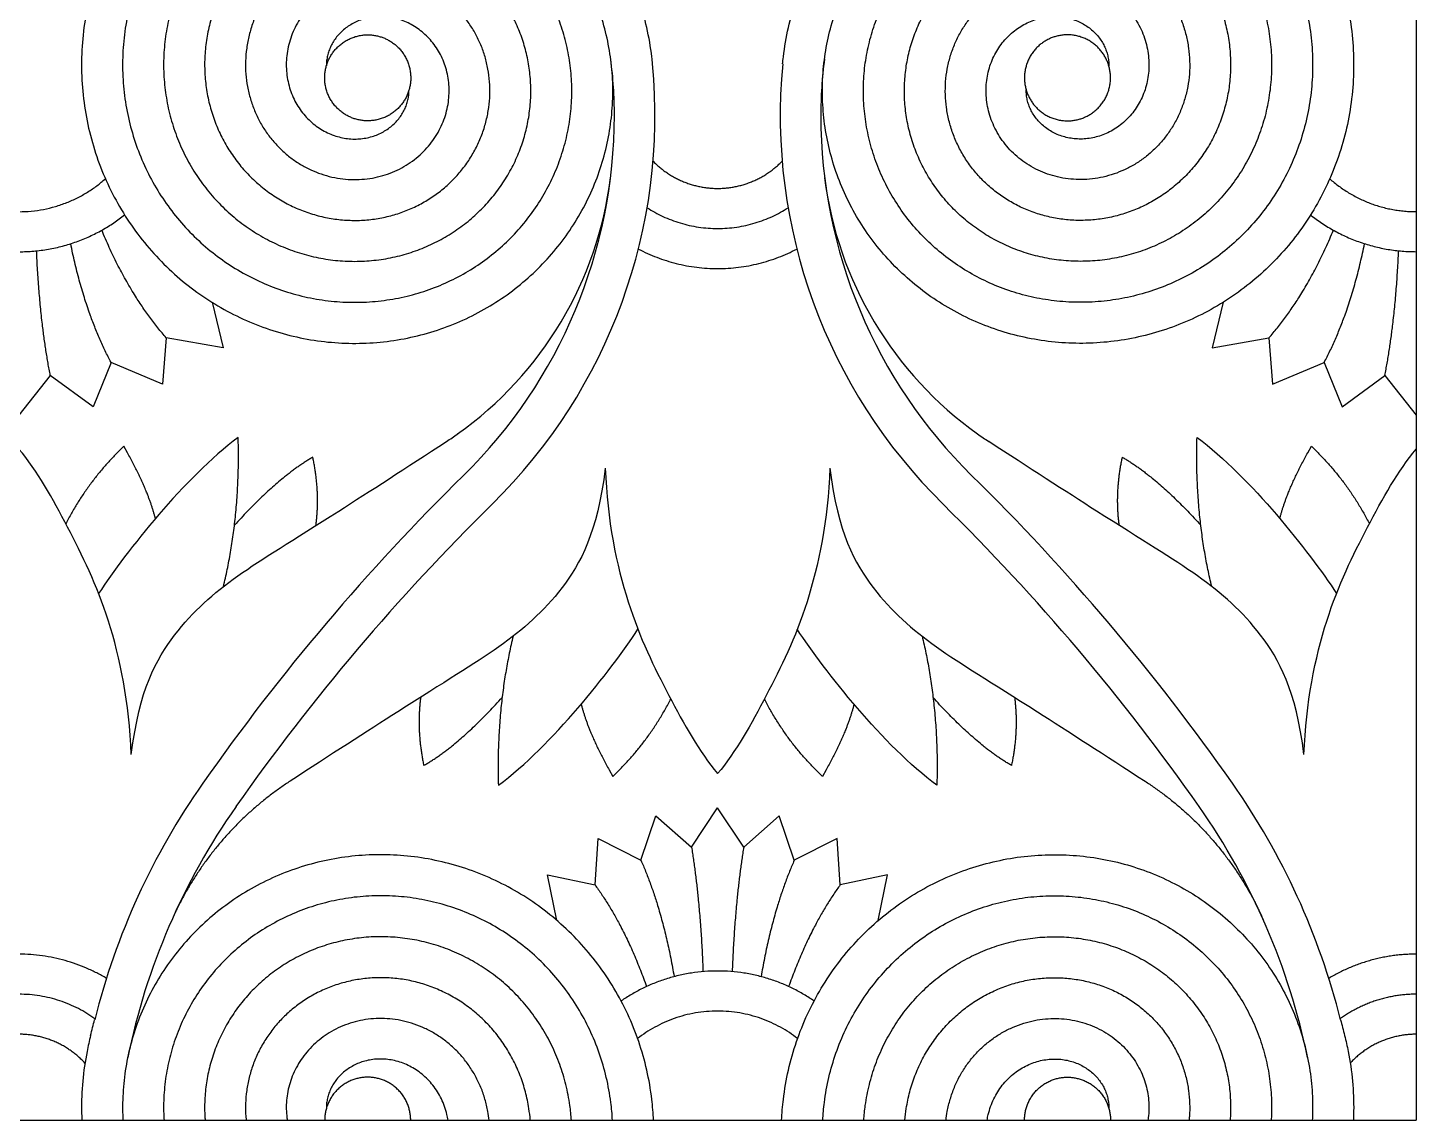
# Model space of a CAD drawing. Header units: millimetres. Extents: x -101 to 102, y -117 to 99.
# Drawn here: x -63.31 to -41.99, y -49.79 to -33.01 of the extents above; entities that cross this region are included whole.
import ezdxf

# ---------------------------------------------------------------- set-up
doc = ezdxf.new("R2010")
doc.units = ezdxf.units.MM
doc.header["$MEASUREMENT"] = 0
doc.layers.add('Layer 03', color=5, linetype='Continuous')

msp = doc.modelspace()

# ---------------------------------------------------------------- linework, layer by layer
at = {"layer": 'Layer 03'}
for p, q in [((-41.994, -1.749), (-41.994, -49.79)), ((-60.485, -37.224), (-60.314, -37.924)), ((-44.958, -37.224), (-45.129, -37.924)), ((-61.188, -37.77), (-61.244, -38.482)), ((-60.314, -37.924), (-61.188, -37.77)), ((-45.129, -37.924), (-44.255, -37.77)), ((-44.255, -37.77), (-44.199, -38.482)), ((-62.036, -38.147), (-62.312, -38.831)), ((-61.244, -38.482), (-62.036, -38.147)), ((-44.199, -38.482), (-43.407, -38.147)), ((-43.407, -38.147), (-43.131, -38.831)), ((-62.968, -38.347), (-63.449, -38.956)), ((-62.312, -38.831), (-62.968, -38.347)), ((-43.131, -38.831), (-42.475, -38.347)), ((-42.475, -38.347), (-41.994, -38.956)), ((-61.84, -39.437), (-61.911, -39.507)), ((-61.783, -39.538), (-61.84, -39.437)), ((-43.66, -39.538), (-43.603, -39.437)), ((-43.603, -39.437), (-43.532, -39.507)), ((-54.387, -44.407), (-54.331, -44.508)), ((-54.331, -44.508), (-54.259, -44.437)), ((-51.112, -44.508), (-51.184, -44.437)), ((-51.056, -44.407), (-51.112, -44.508)), ((-53.898, -45.797), (-53.668, -45.114)), ((-53.668, -45.114), (-53.122, -45.597)), ((-53.122, -45.597), (-52.721, -44.989)), ((-52.321, -45.597), (-52.721, -44.989)), ((-51.775, -45.114), (-52.321, -45.597)), ((-51.545, -45.797), (-51.775, -45.114)), ((-54.604, -46.174), (-54.557, -45.463)), ((-54.557, -45.463), (-53.898, -45.797)), ((-50.886, -45.463), (-51.545, -45.797)), ((-50.839, -46.174), (-50.886, -45.463)), ((-55.189, -46.721), (-55.332, -46.02)), ((-55.332, -46.02), (-54.604, -46.174)), ((-50.111, -46.02), (-50.839, -46.174)), ((-50.254, -46.721), (-50.111, -46.02)), ((-84.904, -49.79), (-41.994, -49.79))]:
    msp.add_line(p, q, dxfattribs=at)
for centre, radius, start, end in [((-62.061, -34.355), 8.378, 314.5363, 5.4385), ((-60.969, -34.355), 6.663, 0.0001, 7.4695), ((-43.382, -34.355), 8.378, 174.5615, 225.4637), ((-44.474, -34.355), 6.663, 172.5305, 179.9999), ((-62.061, -34.355), 7.755, 314.5363, 0.0001), ((-43.382, -34.355), 7.755, 179.9999, 225.4637), ((-60.012, -34.61), 5.69, 305.4314, 352.9269), ((-45.431, -34.61), 5.69, 187.0731, 234.5686), ((-59.562, -35.241), 4.915, 302.9948, 305.4314), ((-45.881, -35.241), 4.915, 234.5686, 237.0052), ((-32.666, -64.23), 34.156, 134.5363, 144.9483), ((-72.777, -64.23), 34.156, 35.0517, 45.4637), ((-32.666, -64.23), 33.533, 134.5363, 144.9483), ((-72.777, -64.23), 33.533, 35.0517, 45.4637), ((-51.652, -50.91), 10.963, 144.9483, 165.9343), ((-53.791, -50.91), 10.963, 14.0657, 35.0517), ((-51.652, -50.91), 10.34, 144.9483, 168.3794), ((-53.791, -50.91), 10.34, 11.6206, 35.0517), ((-103.207, -37.993), 42.184, 345.5921, 345.9344), ((-2.236, -37.993), 42.184, 194.0656, 194.4079)]:
    msp.add_arc(centre, radius, start, end, dxfattribs=at)
for points, knots in [([(-53.72, -33.561), (-53.723, -33.526), (-53.743, -33.339), (-53.802, -33.003), (-53.926, -32.565), (-54.095, -32.144), (-54.306, -31.745), (-54.557, -31.372), (-54.844, -31.029), (-55.163, -30.719), (-55.512, -30.446), (-55.885, -30.212), (-56.279, -30.02), (-56.689, -29.871), (-57.11, -29.766), (-57.537, -29.705), (-57.966, -29.691), (-58.393, -29.721), (-58.811, -29.795), (-59.218, -29.912), (-59.607, -30.07), (-59.977, -30.267), (-60.321, -30.5), (-60.638, -30.767), (-60.923, -31.064), (-61.175, -31.388), (-61.39, -31.734), (-61.566, -32.099), (-61.703, -32.478), (-61.798, -32.867), (-61.852, -33.262), (-61.864, -33.658), (-61.835, -34.051), (-61.765, -34.437), (-61.655, -34.811), (-61.508, -35.17), (-61.325, -35.509), (-61.109, -35.826), (-60.862, -36.116), (-60.588, -36.377), (-60.289, -36.607), (-59.97, -36.803), (-59.634, -36.963), (-59.286, -37.087), (-58.928, -37.173), (-58.566, -37.221), (-58.202, -37.23), (-57.842, -37.201), (-57.489, -37.136), (-57.147, -37.034), (-56.82, -36.897), (-56.511, -36.729), (-56.223, -36.529), (-55.959, -36.303), (-55.721, -36.051), (-55.513, -35.778), (-55.336, -35.486), (-55.192, -35.179), (-55.081, -34.861), (-55.004, -34.535), (-54.963, -34.205), (-54.956, -33.874), (-54.984, -33.547), (-55.046, -33.227), (-55.14, -32.917), (-55.266, -32.621), (-55.421, -32.342), (-55.603, -32.082), (-55.809, -31.845), (-56.038, -31.632), (-56.287, -31.445), (-56.551, -31.287), (-56.829, -31.158), (-57.117, -31.06), (-57.411, -30.993), (-57.709, -30.958), (-58.006, -30.954), (-58.3, -30.981), (-58.587, -31.039), (-58.865, -31.126), (-59.13, -31.24), (-59.379, -31.381), (-59.611, -31.546), (-59.822, -31.733), (-60.011, -31.939), (-60.176, -32.162), (-60.315, -32.4), (-60.428, -32.649), (-60.513, -32.906), (-60.57, -33.169), (-60.599, -33.434), (-60.6, -33.698), (-60.574, -33.959), (-60.52, -34.213), (-60.441, -34.459), (-60.338, -34.692), (-60.211, -34.912), (-60.063, -35.115), (-59.896, -35.3), (-59.713, -35.465), (-59.514, -35.608), (-59.304, -35.729), (-59.084, -35.825), (-58.857, -35.898), (-58.626, -35.945), (-58.394, -35.968), (-58.162, -35.967), (-57.935, -35.941), (-57.713, -35.891), (-57.5, -35.82), (-57.298, -35.727), (-57.108, -35.614), (-56.933, -35.484), (-56.775, -35.337), (-56.634, -35.176), (-56.512, -35.003), (-56.411, -34.819), (-56.33, -34.629), (-56.27, -34.432), (-56.232, -34.233), (-56.215, -34.033), (-56.22, -33.835), (-56.245, -33.64), (-56.29, -33.451), (-56.354, -33.27), (-56.436, -33.099), (-56.535, -32.939), (-56.648, -32.793), (-56.775, -32.661), (-56.913, -32.544), (-57.062, -32.444), (-57.218, -32.361), (-57.38, -32.296), (-57.545, -32.25), (-57.713, -32.221), (-57.88, -32.21), (-58.046, -32.218), (-58.208, -32.242), (-58.364, -32.283), (-58.512, -32.34), (-58.652, -32.411), (-58.782, -32.495), (-58.9, -32.592), (-59.006, -32.698), (-59.098, -32.814), (-59.177, -32.937), (-59.241, -33.066), (-59.29, -33.199), (-59.324, -33.334), (-59.343, -33.47), (-59.347, -33.605), (-59.337, -33.738), (-59.313, -33.866), (-59.276, -33.99), (-59.227, -34.106), (-59.167, -34.215), (-59.097, -34.315), (-59.018, -34.405), (-58.931, -34.484), (-58.838, -34.552), (-58.739, -34.609), (-58.638, -34.654), (-58.534, -34.687), (-58.429, -34.708), (-58.325, -34.718), (-58.222, -34.716), (-58.123, -34.703), (-58.027, -34.68), (-57.937, -34.647), (-57.853, -34.606), (-57.775, -34.556), (-57.705, -34.5), (-57.644, -34.438), (-57.591, -34.371), (-57.546, -34.301), (-57.511, -34.228), (-57.485, -34.153), (-57.468, -34.078), (-57.461, -34.014), (-57.46, -33.975), (-57.46, -33.961)], [0.52949, 0.52949, 0.52949, 0.52949, 0.533333, 0.55, 0.566667, 0.583333, 0.6, 0.616667, 0.633333, 0.65, 0.666667, 0.683333, 0.7, 0.716667, 0.733333, 0.75, 0.766667, 0.783333, 0.8, 0.816667, 0.833333, 0.85, 0.866667, 0.883333, 0.9, 0.916667, 0.933333, 0.95, 0.966667, 0.983333, 1, 1.016667, 1.033333, 1.05, 1.066667, 1.083333, 1.1, 1.116667, 1.133333, 1.15, 1.166667, 1.183333, 1.2, 1.216667, 1.233333, 1.25, 1.266667, 1.283333, 1.3, 1.316667, 1.333333, 1.35, 1.366667, 1.383333, 1.4, 1.416667, 1.433333, 1.45, 1.466667, 1.483333, 1.5, 1.516667, 1.533333, 1.55, 1.566667, 1.583333, 1.6, 1.616667, 1.633333, 1.65, 1.666667, 1.683333, 1.7, 1.716667, 1.733333, 1.75, 1.766667, 1.783333, 1.8, 1.816667, 1.833333, 1.85, 1.866667, 1.883333, 1.9, 1.916667, 1.933333, 1.95, 1.966667, 1.983333, 2, 2.016667, 2.033333, 2.05, 2.066667, 2.083333, 2.1, 2.116667, 2.133333, 2.15, 2.166667, 2.183333, 2.2, 2.216667, 2.233333, 2.25, 2.266667, 2.283333, 2.3, 2.316667, 2.333333, 2.35, 2.366667, 2.383333, 2.4, 2.416667, 2.433333, 2.45, 2.466667, 2.483333, 2.5, 2.516667, 2.533333, 2.55, 2.566667, 2.583333, 2.6, 2.616667, 2.633333, 2.65, 2.666667, 2.683333, 2.7, 2.716667, 2.733333, 2.75, 2.766667, 2.783333, 2.8, 2.816667, 2.833333, 2.85, 2.866667, 2.883333, 2.9, 2.916667, 2.933333, 2.95, 2.966667, 2.983333, 3, 3.016667, 3.033333, 3.05, 3.066667, 3.083333, 3.1, 3.116667, 3.133333, 3.15, 3.166667, 3.183333, 3.2, 3.216667, 3.233333, 3.25, 3.266667, 3.283333, 3.3, 3.316667, 3.333333, 3.35, 3.366667, 3.383333, 3.4, 3.416667, 3.433333, 3.45, 3.466667, 3.476548, 3.476548, 3.476548, 3.476548]), ([(-51.723, -33.561), (-51.72, -33.526), (-51.7, -33.339), (-51.641, -33.003), (-51.517, -32.565), (-51.348, -32.144), (-51.137, -31.745), (-50.886, -31.372), (-50.599, -31.029), (-50.28, -30.719), (-49.931, -30.446), (-49.558, -30.212), (-49.164, -30.02), (-48.754, -29.871), (-48.333, -29.766), (-47.906, -29.705), (-47.477, -29.691), (-47.05, -29.721), (-46.632, -29.795), (-46.225, -29.912), (-45.836, -30.07), (-45.466, -30.267), (-45.122, -30.5), (-44.805, -30.767), (-44.52, -31.064), (-44.268, -31.388), (-44.053, -31.734), (-43.877, -32.099), (-43.74, -32.478), (-43.645, -32.867), (-43.591, -33.262), (-43.579, -33.658), (-43.608, -34.051), (-43.678, -34.437), (-43.788, -34.811), (-43.935, -35.17), (-44.118, -35.509), (-44.334, -35.826), (-44.581, -36.116), (-44.855, -36.377), (-45.154, -36.607), (-45.473, -36.803), (-45.809, -36.963), (-46.157, -37.087), (-46.515, -37.173), (-46.877, -37.221), (-47.241, -37.23), (-47.601, -37.201), (-47.954, -37.136), (-48.296, -37.034), (-48.623, -36.897), (-48.932, -36.729), (-49.22, -36.529), (-49.484, -36.303), (-49.722, -36.051), (-49.93, -35.778), (-50.107, -35.486), (-50.251, -35.179), (-50.362, -34.861), (-50.439, -34.535), (-50.48, -34.205), (-50.487, -33.874), (-50.459, -33.547), (-50.397, -33.227), (-50.303, -32.917), (-50.177, -32.621), (-50.022, -32.342), (-49.84, -32.082), (-49.634, -31.845), (-49.405, -31.632), (-49.156, -31.445), (-48.892, -31.287), (-48.614, -31.158), (-48.326, -31.06), (-48.032, -30.993), (-47.734, -30.958), (-47.437, -30.954), (-47.143, -30.981), (-46.856, -31.039), (-46.578, -31.126), (-46.313, -31.24), (-46.064, -31.381), (-45.832, -31.546), (-45.621, -31.733), (-45.432, -31.939), (-45.267, -32.162), (-45.128, -32.4), (-45.015, -32.649), (-44.93, -32.906), (-44.873, -33.169), (-44.844, -33.434), (-44.843, -33.698), (-44.869, -33.959), (-44.923, -34.213), (-45.002, -34.459), (-45.105, -34.692), (-45.232, -34.912), (-45.38, -35.115), (-45.547, -35.3), (-45.73, -35.465), (-45.929, -35.608), (-46.139, -35.729), (-46.359, -35.825), (-46.586, -35.898), (-46.817, -35.945), (-47.049, -35.968), (-47.281, -35.967), (-47.508, -35.941), (-47.73, -35.891), (-47.943, -35.82), (-48.145, -35.727), (-48.335, -35.614), (-48.51, -35.484), (-48.668, -35.337), (-48.809, -35.176), (-48.931, -35.003), (-49.032, -34.819), (-49.113, -34.629), (-49.173, -34.432), (-49.211, -34.233), (-49.228, -34.033), (-49.223, -33.835), (-49.198, -33.64), (-49.153, -33.451), (-49.089, -33.27), (-49.007, -33.099), (-48.908, -32.939), (-48.795, -32.793), (-48.668, -32.661), (-48.53, -32.544), (-48.381, -32.444), (-48.225, -32.361), (-48.063, -32.296), (-47.898, -32.25), (-47.73, -32.221), (-47.563, -32.21), (-47.397, -32.218), (-47.235, -32.242), (-47.079, -32.283), (-46.931, -32.34), (-46.791, -32.411), (-46.661, -32.495), (-46.543, -32.592), (-46.437, -32.698), (-46.345, -32.814), (-46.266, -32.937), (-46.202, -33.066), (-46.153, -33.199), (-46.119, -33.334), (-46.1, -33.47), (-46.096, -33.605), (-46.106, -33.738), (-46.13, -33.866), (-46.167, -33.99), (-46.216, -34.106), (-46.276, -34.215), (-46.346, -34.315), (-46.425, -34.405), (-46.512, -34.484), (-46.605, -34.552), (-46.704, -34.609), (-46.805, -34.654), (-46.909, -34.687), (-47.014, -34.708), (-47.118, -34.718), (-47.221, -34.716), (-47.32, -34.703), (-47.416, -34.68), (-47.506, -34.647), (-47.59, -34.606), (-47.668, -34.556), (-47.738, -34.5), (-47.799, -34.438), (-47.852, -34.371), (-47.897, -34.301), (-47.932, -34.228), (-47.958, -34.153), (-47.975, -34.078), (-47.982, -34.014), (-47.983, -33.975), (-47.983, -33.961)], [0.52949, 0.52949, 0.52949, 0.52949, 0.533333, 0.55, 0.566667, 0.583333, 0.6, 0.616667, 0.633333, 0.65, 0.666667, 0.683333, 0.7, 0.716667, 0.733333, 0.75, 0.766667, 0.783333, 0.8, 0.816667, 0.833333, 0.85, 0.866667, 0.883333, 0.9, 0.916667, 0.933333, 0.95, 0.966667, 0.983333, 1, 1.016667, 1.033333, 1.05, 1.066667, 1.083333, 1.1, 1.116667, 1.133333, 1.15, 1.166667, 1.183333, 1.2, 1.216667, 1.233333, 1.25, 1.266667, 1.283333, 1.3, 1.316667, 1.333333, 1.35, 1.366667, 1.383333, 1.4, 1.416667, 1.433333, 1.45, 1.466667, 1.483333, 1.5, 1.516667, 1.533333, 1.55, 1.566667, 1.583333, 1.6, 1.616667, 1.633333, 1.65, 1.666667, 1.683333, 1.7, 1.716667, 1.733333, 1.75, 1.766667, 1.783333, 1.8, 1.816667, 1.833333, 1.85, 1.866667, 1.883333, 1.9, 1.916667, 1.933333, 1.95, 1.966667, 1.983333, 2, 2.016667, 2.033333, 2.05, 2.066667, 2.083333, 2.1, 2.116667, 2.133333, 2.15, 2.166667, 2.183333, 2.2, 2.216667, 2.233333, 2.25, 2.266667, 2.283333, 2.3, 2.316667, 2.333333, 2.35, 2.366667, 2.383333, 2.4, 2.416667, 2.433333, 2.45, 2.466667, 2.483333, 2.5, 2.516667, 2.533333, 2.55, 2.566667, 2.583333, 2.6, 2.616667, 2.633333, 2.65, 2.666667, 2.683333, 2.7, 2.716667, 2.733333, 2.75, 2.766667, 2.783333, 2.8, 2.816667, 2.833333, 2.85, 2.866667, 2.883333, 2.9, 2.916667, 2.933333, 2.95, 2.966667, 2.983333, 3, 3.016667, 3.033333, 3.05, 3.066667, 3.083333, 3.1, 3.116667, 3.133333, 3.15, 3.166667, 3.183333, 3.2, 3.216667, 3.233333, 3.25, 3.266667, 3.283333, 3.3, 3.316667, 3.333333, 3.35, 3.366667, 3.383333, 3.4, 3.416667, 3.433333, 3.45, 3.466667, 3.476548, 3.476548, 3.476548, 3.476548]), ([(-62.349, -32.476), (-62.37, -32.556), (-62.422, -32.788), (-62.478, -33.176), (-62.496, -33.638), (-62.465, -34.098), (-62.387, -34.549), (-62.262, -34.988), (-62.093, -35.409), (-61.882, -35.808), (-61.632, -36.181), (-61.345, -36.524), (-61.025, -36.833), (-60.677, -37.106), (-60.303, -37.34), (-59.91, -37.533), (-59.5, -37.682), (-59.079, -37.787), (-58.651, -37.847), (-58.222, -37.862), (-57.796, -37.832), (-57.377, -37.758), (-56.971, -37.641), (-56.581, -37.483), (-56.212, -37.286), (-55.867, -37.052), (-55.551, -36.785), (-55.265, -36.488), (-55.014, -36.165), (-54.799, -35.819), (-54.622, -35.454), (-54.486, -35.075), (-54.39, -34.685), (-54.337, -34.29), (-54.324, -33.894), (-54.354, -33.501), (-54.424, -33.115), (-54.533, -32.741), (-54.68, -32.383), (-54.863, -32.043), (-55.08, -31.727), (-55.327, -31.437), (-55.601, -31.175), (-55.899, -30.946), (-56.218, -30.75), (-56.554, -30.589), (-56.903, -30.465), (-57.26, -30.379), (-57.623, -30.332), (-57.986, -30.322), (-58.346, -30.351), (-58.699, -30.417), (-59.041, -30.519), (-59.369, -30.655), (-59.678, -30.824), (-59.966, -31.023), (-60.23, -31.25), (-60.467, -31.502), (-60.675, -31.775), (-60.852, -32.067), (-60.997, -32.374), (-61.108, -32.692), (-61.184, -33.018), (-61.226, -33.348), (-61.232, -33.678), (-61.204, -34.005), (-61.143, -34.325), (-61.048, -34.635), (-60.923, -34.931), (-60.768, -35.211), (-60.586, -35.47), (-60.379, -35.708), (-60.15, -35.921), (-59.902, -36.107), (-59.637, -36.266), (-59.359, -36.394), (-59.072, -36.492), (-58.777, -36.559), (-58.48, -36.595), (-58.182, -36.598), (-57.888, -36.571), (-57.601, -36.513), (-57.324, -36.427), (-57.059, -36.312), (-56.809, -36.171), (-56.578, -36.007), (-56.367, -35.82), (-56.178, -35.613), (-56.013, -35.39), (-55.873, -35.153), (-55.761, -34.904), (-55.675, -34.646), (-55.618, -34.384), (-55.589, -34.119), (-55.588, -33.854), (-55.615, -33.594), (-55.668, -33.339), (-55.747, -33.094), (-55.851, -32.86), (-55.978, -32.641), (-56.125, -32.437), (-56.292, -32.253), (-56.476, -32.088), (-56.674, -31.944), (-56.885, -31.824), (-57.104, -31.727), (-57.331, -31.655), (-57.562, -31.607), (-57.795, -31.584), (-58.026, -31.586), (-58.254, -31.612), (-58.475, -31.661), (-58.689, -31.733), (-58.891, -31.826), (-59.081, -31.938), (-59.255, -32.069), (-59.414, -32.216), (-59.555, -32.377), (-59.676, -32.55), (-59.778, -32.733), (-59.859, -32.924), (-59.918, -33.12), (-59.956, -33.319), (-59.973, -33.52), (-59.969, -33.718), (-59.943, -33.913), (-59.898, -34.101), (-59.834, -34.282), (-59.752, -34.454), (-59.654, -34.613), (-59.54, -34.76), (-59.414, -34.892), (-59.275, -35.009), (-59.127, -35.109), (-58.971, -35.191), (-58.809, -35.256), (-58.643, -35.303), (-58.476, -35.332), (-58.308, -35.342), (-58.143, -35.335), (-57.981, -35.31), (-57.825, -35.269), (-57.676, -35.213), (-57.536, -35.142), (-57.407, -35.057), (-57.288, -34.961), (-57.183, -34.854), (-57.09, -34.738), (-57.012, -34.615), (-56.948, -34.486), (-56.899, -34.353), (-56.865, -34.218), (-56.846, -34.082), (-56.842, -33.947), (-56.852, -33.815), (-56.876, -33.686), (-56.912, -33.563), (-56.961, -33.446), (-57.022, -33.338), (-57.092, -33.238), (-57.171, -33.148), (-57.258, -33.069), (-57.351, -33), (-57.449, -32.943), (-57.551, -32.898), (-57.655, -32.865), (-57.759, -32.844), (-57.864, -32.835), (-57.966, -32.837), (-58.066, -32.85), (-58.161, -32.873), (-58.252, -32.905), (-58.336, -32.947), (-58.413, -32.996), (-58.483, -33.052), (-58.545, -33.114), (-58.598, -33.181), (-58.642, -33.252), (-58.677, -33.325), (-58.703, -33.399), (-58.721, -33.474), (-58.728, -33.538), (-58.729, -33.577), (-58.728, -33.591)], [0.474473, 0.474473, 0.474473, 0.474473, 0.483333, 0.5, 0.516667, 0.533333, 0.55, 0.566667, 0.583333, 0.6, 0.616667, 0.633333, 0.65, 0.666667, 0.683333, 0.7, 0.716667, 0.733333, 0.75, 0.766667, 0.783333, 0.8, 0.816667, 0.833333, 0.85, 0.866667, 0.883333, 0.9, 0.916667, 0.933333, 0.95, 0.966667, 0.983333, 1, 1.016667, 1.033333, 1.05, 1.066667, 1.083333, 1.1, 1.116667, 1.133333, 1.15, 1.166667, 1.183333, 1.2, 1.216667, 1.233333, 1.25, 1.266667, 1.283333, 1.3, 1.316667, 1.333333, 1.35, 1.366667, 1.383333, 1.4, 1.416667, 1.433333, 1.45, 1.466667, 1.483333, 1.5, 1.516667, 1.533333, 1.55, 1.566667, 1.583333, 1.6, 1.616667, 1.633333, 1.65, 1.666667, 1.683333, 1.7, 1.716667, 1.733333, 1.75, 1.766667, 1.783333, 1.8, 1.816667, 1.833333, 1.85, 1.866667, 1.883333, 1.9, 1.916667, 1.933333, 1.95, 1.966667, 1.983333, 2, 2.016667, 2.033333, 2.05, 2.066667, 2.083333, 2.1, 2.116667, 2.133333, 2.15, 2.166667, 2.183333, 2.2, 2.216667, 2.233333, 2.25, 2.266667, 2.283333, 2.3, 2.316667, 2.333333, 2.35, 2.366667, 2.383333, 2.4, 2.416667, 2.433333, 2.45, 2.466667, 2.483333, 2.5, 2.516667, 2.533333, 2.55, 2.566667, 2.583333, 2.6, 2.616667, 2.633333, 2.65, 2.666667, 2.683333, 2.7, 2.716667, 2.733333, 2.75, 2.766667, 2.783333, 2.8, 2.816667, 2.833333, 2.85, 2.866667, 2.883333, 2.9, 2.916667, 2.933333, 2.95, 2.966667, 2.983333, 3, 3.016667, 3.033333, 3.05, 3.066667, 3.083333, 3.1, 3.116667, 3.133333, 3.15, 3.166667, 3.183333, 3.2, 3.216667, 3.233333, 3.25, 3.266667, 3.283333, 3.3, 3.316667, 3.333333, 3.35, 3.366667, 3.383333, 3.4, 3.416667, 3.433333, 3.45, 3.466667, 3.476548, 3.476548, 3.476548, 3.476548]), ([(-43.094, -32.476), (-43.073, -32.556), (-43.021, -32.788), (-42.965, -33.176), (-42.947, -33.638), (-42.978, -34.098), (-43.056, -34.549), (-43.181, -34.988), (-43.35, -35.409), (-43.561, -35.808), (-43.811, -36.181), (-44.098, -36.524), (-44.418, -36.833), (-44.766, -37.106), (-45.14, -37.34), (-45.533, -37.533), (-45.943, -37.682), (-46.364, -37.787), (-46.792, -37.847), (-47.221, -37.862), (-47.647, -37.832), (-48.066, -37.758), (-48.472, -37.641), (-48.862, -37.483), (-49.231, -37.286), (-49.576, -37.052), (-49.892, -36.785), (-50.178, -36.488), (-50.429, -36.165), (-50.644, -35.819), (-50.82, -35.454), (-50.957, -35.075), (-51.053, -34.685), (-51.106, -34.29), (-51.119, -33.894), (-51.089, -33.501), (-51.019, -33.115), (-50.91, -32.741), (-50.763, -32.383), (-50.58, -32.043), (-50.363, -31.727), (-50.116, -31.437), (-49.842, -31.175), (-49.544, -30.946), (-49.225, -30.75), (-48.889, -30.589), (-48.54, -30.465), (-48.183, -30.379), (-47.82, -30.332), (-47.457, -30.322), (-47.097, -30.351), (-46.744, -30.417), (-46.402, -30.519), (-46.074, -30.655), (-45.765, -30.824), (-45.477, -31.023), (-45.213, -31.25), (-44.976, -31.502), (-44.768, -31.775), (-44.591, -32.067), (-44.446, -32.374), (-44.335, -32.692), (-44.259, -33.018), (-44.217, -33.348), (-44.211, -33.678), (-44.239, -34.005), (-44.3, -34.325), (-44.395, -34.635), (-44.52, -34.931), (-44.675, -35.211), (-44.857, -35.47), (-45.064, -35.708), (-45.293, -35.921), (-45.541, -36.107), (-45.806, -36.266), (-46.084, -36.394), (-46.371, -36.492), (-46.666, -36.559), (-46.963, -36.595), (-47.261, -36.598), (-47.555, -36.571), (-47.842, -36.513), (-48.119, -36.427), (-48.384, -36.312), (-48.634, -36.171), (-48.865, -36.007), (-49.076, -35.82), (-49.265, -35.613), (-49.43, -35.39), (-49.57, -35.153), (-49.682, -34.904), (-49.768, -34.646), (-49.825, -34.384), (-49.854, -34.119), (-49.855, -33.854), (-49.828, -33.594), (-49.775, -33.339), (-49.696, -33.094), (-49.592, -32.86), (-49.465, -32.641), (-49.318, -32.437), (-49.151, -32.253), (-48.967, -32.088), (-48.769, -31.944), (-48.558, -31.824), (-48.339, -31.727), (-48.112, -31.655), (-47.881, -31.607), (-47.648, -31.584), (-47.417, -31.586), (-47.189, -31.612), (-46.968, -31.661), (-46.754, -31.733), (-46.552, -31.826), (-46.362, -31.938), (-46.188, -32.069), (-46.029, -32.216), (-45.888, -32.377), (-45.767, -32.55), (-45.665, -32.733), (-45.584, -32.924), (-45.525, -33.12), (-45.487, -33.319), (-45.47, -33.52), (-45.474, -33.718), (-45.5, -33.913), (-45.545, -34.101), (-45.609, -34.282), (-45.691, -34.454), (-45.789, -34.613), (-45.903, -34.76), (-46.029, -34.892), (-46.168, -35.009), (-46.316, -35.109), (-46.472, -35.191), (-46.634, -35.256), (-46.8, -35.303), (-46.967, -35.332), (-47.135, -35.342), (-47.3, -35.335), (-47.462, -35.31), (-47.618, -35.269), (-47.767, -35.213), (-47.907, -35.142), (-48.036, -35.057), (-48.155, -34.961), (-48.26, -34.854), (-48.353, -34.738), (-48.431, -34.615), (-48.495, -34.486), (-48.544, -34.353), (-48.578, -34.218), (-48.597, -34.082), (-48.601, -33.947), (-48.591, -33.815), (-48.567, -33.686), (-48.531, -33.563), (-48.482, -33.446), (-48.421, -33.338), (-48.351, -33.238), (-48.272, -33.148), (-48.185, -33.069), (-48.092, -33), (-47.994, -32.943), (-47.892, -32.898), (-47.788, -32.865), (-47.684, -32.844), (-47.579, -32.835), (-47.477, -32.837), (-47.377, -32.85), (-47.282, -32.873), (-47.191, -32.905), (-47.107, -32.947), (-47.03, -32.996), (-46.96, -33.052), (-46.898, -33.114), (-46.845, -33.181), (-46.801, -33.252), (-46.766, -33.325), (-46.74, -33.399), (-46.722, -33.474), (-46.715, -33.538), (-46.714, -33.577), (-46.715, -33.591)], [0.474473, 0.474473, 0.474473, 0.474473, 0.483333, 0.5, 0.516667, 0.533333, 0.55, 0.566667, 0.583333, 0.6, 0.616667, 0.633333, 0.65, 0.666667, 0.683333, 0.7, 0.716667, 0.733333, 0.75, 0.766667, 0.783333, 0.8, 0.816667, 0.833333, 0.85, 0.866667, 0.883333, 0.9, 0.916667, 0.933333, 0.95, 0.966667, 0.983333, 1, 1.016667, 1.033333, 1.05, 1.066667, 1.083333, 1.1, 1.116667, 1.133333, 1.15, 1.166667, 1.183333, 1.2, 1.216667, 1.233333, 1.25, 1.266667, 1.283333, 1.3, 1.316667, 1.333333, 1.35, 1.366667, 1.383333, 1.4, 1.416667, 1.433333, 1.45, 1.466667, 1.483333, 1.5, 1.516667, 1.533333, 1.55, 1.566667, 1.583333, 1.6, 1.616667, 1.633333, 1.65, 1.666667, 1.683333, 1.7, 1.716667, 1.733333, 1.75, 1.766667, 1.783333, 1.8, 1.816667, 1.833333, 1.85, 1.866667, 1.883333, 1.9, 1.916667, 1.933333, 1.95, 1.966667, 1.983333, 2, 2.016667, 2.033333, 2.05, 2.066667, 2.083333, 2.1, 2.116667, 2.133333, 2.15, 2.166667, 2.183333, 2.2, 2.216667, 2.233333, 2.25, 2.266667, 2.283333, 2.3, 2.316667, 2.333333, 2.35, 2.366667, 2.383333, 2.4, 2.416667, 2.433333, 2.45, 2.466667, 2.483333, 2.5, 2.516667, 2.533333, 2.55, 2.566667, 2.583333, 2.6, 2.616667, 2.633333, 2.65, 2.666667, 2.683333, 2.7, 2.716667, 2.733333, 2.75, 2.766667, 2.783333, 2.8, 2.816667, 2.833333, 2.85, 2.866667, 2.883333, 2.9, 2.916667, 2.933333, 2.95, 2.966667, 2.983333, 3, 3.016667, 3.033333, 3.05, 3.066667, 3.083333, 3.1, 3.116667, 3.133333, 3.15, 3.166667, 3.183333, 3.2, 3.216667, 3.233333, 3.25, 3.266667, 3.283333, 3.3, 3.316667, 3.333333, 3.35, 3.366667, 3.383333, 3.4, 3.416667, 3.433333, 3.45, 3.466667, 3.476548, 3.476548, 3.476548, 3.476548]), ([(-61.725, -44.173), (-61.601, -43.175), (-61.084, -42.238), (-60.16, -41.428), (-58.966, -40.715), (-57.495, -39.759), (-56.886, -39.364)], [0, 0, 0, 0, 13.04392, 26.08784, 39.13176, 47.567988, 47.567988, 47.567988, 47.567988]), ([(-43.718, -44.173), (-43.842, -43.175), (-44.359, -42.238), (-45.283, -41.428), (-46.477, -40.715), (-47.948, -39.759), (-48.557, -39.364)], [0, 0, 0, 0, 13.04392, 26.08784, 39.13176, 47.567988, 47.567988, 47.567988, 47.567988]), ([(-54.446, -39.772), (-54.569, -40.769), (-55.086, -41.707), (-56.01, -42.517), (-57.205, -43.23), (-58.676, -44.186), (-59.285, -44.581)], [0, 0, 0, 0, 13.04392, 26.08784, 39.13176, 47.567988, 47.567988, 47.567988, 47.567988]), ([(-50.997, -39.772), (-50.874, -40.769), (-50.357, -41.707), (-49.433, -42.517), (-48.238, -43.23), (-46.767, -44.186), (-46.158, -44.581)], [0, 0, 0, 0, 13.04392, 26.08784, 39.13176, 47.567988, 47.567988, 47.567988, 47.567988]), ([(-53.705, -49.79), (-53.71, -49.683), (-53.731, -49.423), (-53.802, -49.017), (-53.926, -48.578), (-54.095, -48.157), (-54.306, -47.758), (-54.557, -47.385), (-54.844, -47.042), (-55.163, -46.733), (-55.512, -46.46), (-55.885, -46.226), (-56.279, -46.034), (-56.689, -45.884), (-57.11, -45.779), (-57.537, -45.719), (-57.966, -45.704), (-58.393, -45.734), (-58.811, -45.808), (-59.218, -45.925), (-59.607, -46.083), (-59.977, -46.281), (-60.321, -46.514), (-60.638, -46.781), (-60.923, -47.078), (-61.175, -47.401), (-61.39, -47.747), (-61.566, -48.112), (-61.703, -48.491), (-61.798, -48.881), (-61.852, -49.276), (-61.861, -49.58), (-61.855, -49.75), (-61.853, -49.79)], [0.5216756, 0.5216756, 0.5216756, 0.5216756, 0.5333333, 0.55, 0.5666667, 0.5833333, 0.6, 0.6166667, 0.6333333, 0.65, 0.6666667, 0.6833333, 0.7, 0.7166667, 0.7333333, 0.75, 0.7666667, 0.7833333, 0.8, 0.8166667, 0.8333333, 0.85, 0.8666667, 0.8833333, 0.9, 0.9166667, 0.9333333, 0.95, 0.9666667, 0.9833333, 1, 1.0166667, 1.0216756, 1.0216756, 1.0216756, 1.0216756]), ([(-51.738, -49.79), (-51.733, -49.683), (-51.712, -49.423), (-51.641, -49.017), (-51.517, -48.578), (-51.348, -48.157), (-51.137, -47.758), (-50.886, -47.385), (-50.599, -47.042), (-50.28, -46.733), (-49.931, -46.46), (-49.558, -46.226), (-49.164, -46.034), (-48.754, -45.884), (-48.333, -45.779), (-47.906, -45.719), (-47.477, -45.704), (-47.05, -45.734), (-46.632, -45.808), (-46.225, -45.925), (-45.836, -46.083), (-45.466, -46.281), (-45.122, -46.514), (-44.805, -46.781), (-44.52, -47.078), (-44.268, -47.401), (-44.053, -47.747), (-43.877, -48.112), (-43.74, -48.491), (-43.645, -48.881), (-43.591, -49.276), (-43.582, -49.58), (-43.588, -49.75), (-43.59, -49.79)], [0.5216756, 0.5216756, 0.5216756, 0.5216756, 0.5333333, 0.55, 0.5666667, 0.5833333, 0.6, 0.6166667, 0.6333333, 0.65, 0.6666667, 0.6833333, 0.7, 0.7166667, 0.7333333, 0.75, 0.7666667, 0.7833333, 0.8, 0.8166667, 0.8333333, 0.85, 0.8666667, 0.8833333, 0.9, 0.9166667, 0.9333333, 0.95, 0.9666667, 0.9833333, 1, 1.0166667, 1.0216756, 1.0216756, 1.0216756, 1.0216756]), ([(-54.336, -49.79), (-54.341, -49.698), (-54.361, -49.476), (-54.424, -49.129), (-54.533, -48.755), (-54.68, -48.396), (-54.863, -48.057), (-55.08, -47.741), (-55.327, -47.45), (-55.601, -47.189), (-55.899, -46.959), (-56.218, -46.763), (-56.554, -46.603), (-56.903, -46.479), (-57.26, -46.393), (-57.623, -46.345), (-57.986, -46.336), (-58.346, -46.365), (-58.699, -46.431), (-59.041, -46.532), (-59.369, -46.669), (-59.678, -46.838), (-59.966, -47.037), (-60.23, -47.264), (-60.467, -47.515), (-60.675, -47.789), (-60.852, -48.08), (-60.997, -48.387), (-61.108, -48.706), (-61.184, -49.032), (-61.226, -49.362), (-61.231, -49.615), (-61.224, -49.757), (-61.222, -49.79)], [1.0216756, 1.0216756, 1.0216756, 1.0216756, 1.0333333, 1.05, 1.0666667, 1.0833333, 1.1, 1.1166667, 1.1333333, 1.15, 1.1666667, 1.1833333, 1.2, 1.2166667, 1.2333333, 1.25, 1.2666667, 1.2833333, 1.3, 1.3166667, 1.3333333, 1.35, 1.3666667, 1.3833333, 1.4, 1.4166667, 1.4333333, 1.45, 1.4666667, 1.4833333, 1.5, 1.5166667, 1.5216756, 1.5216756, 1.5216756, 1.5216756]), ([(-51.107, -49.79), (-51.102, -49.698), (-51.082, -49.476), (-51.019, -49.129), (-50.91, -48.755), (-50.763, -48.396), (-50.58, -48.057), (-50.363, -47.741), (-50.116, -47.45), (-49.842, -47.189), (-49.544, -46.959), (-49.225, -46.763), (-48.889, -46.603), (-48.54, -46.479), (-48.183, -46.393), (-47.82, -46.345), (-47.457, -46.336), (-47.097, -46.365), (-46.744, -46.431), (-46.402, -46.532), (-46.074, -46.669), (-45.765, -46.838), (-45.477, -47.037), (-45.213, -47.264), (-44.976, -47.515), (-44.768, -47.789), (-44.591, -48.08), (-44.446, -48.387), (-44.335, -48.706), (-44.259, -49.032), (-44.217, -49.362), (-44.212, -49.615), (-44.219, -49.757), (-44.221, -49.79)], [1.0216756, 1.0216756, 1.0216756, 1.0216756, 1.0333333, 1.05, 1.0666667, 1.0833333, 1.1, 1.1166667, 1.1333333, 1.15, 1.1666667, 1.1833333, 1.2, 1.2166667, 1.2333333, 1.25, 1.2666667, 1.2833333, 1.3, 1.3166667, 1.3333333, 1.35, 1.3666667, 1.3833333, 1.4, 1.4166667, 1.4333333, 1.45, 1.4666667, 1.4833333, 1.5, 1.5166667, 1.5216756, 1.5216756, 1.5216756, 1.5216756]), ([(-54.967, -49.79), (-54.972, -49.714), (-54.99, -49.529), (-55.046, -49.241), (-55.14, -48.931), (-55.266, -48.635), (-55.421, -48.356), (-55.603, -48.096), (-55.809, -47.858), (-56.038, -47.645), (-56.287, -47.459), (-56.551, -47.3), (-56.829, -47.172), (-57.117, -47.074), (-57.411, -47.007), (-57.709, -46.972), (-58.006, -46.968), (-58.3, -46.995), (-58.587, -47.053), (-58.865, -47.139), (-59.13, -47.254), (-59.379, -47.395), (-59.611, -47.56), (-59.822, -47.746), (-60.011, -47.953), (-60.176, -48.176), (-60.315, -48.414), (-60.428, -48.662), (-60.513, -48.92), (-60.57, -49.182), (-60.599, -49.447), (-60.6, -49.65), (-60.593, -49.764), (-60.591, -49.79)], [1.5216756, 1.5216756, 1.5216756, 1.5216756, 1.5333333, 1.55, 1.5666667, 1.5833333, 1.6, 1.6166667, 1.6333333, 1.65, 1.6666667, 1.6833333, 1.7, 1.7166667, 1.7333333, 1.75, 1.7666667, 1.7833333, 1.8, 1.8166667, 1.8333333, 1.85, 1.8666667, 1.8833333, 1.9, 1.9166667, 1.9333333, 1.95, 1.9666667, 1.9833333, 2, 2.0166667, 2.0216756, 2.0216756, 2.0216756, 2.0216756]), ([(-50.476, -49.79), (-50.471, -49.714), (-50.453, -49.529), (-50.397, -49.241), (-50.303, -48.931), (-50.177, -48.635), (-50.022, -48.356), (-49.84, -48.096), (-49.634, -47.858), (-49.405, -47.645), (-49.156, -47.459), (-48.892, -47.3), (-48.614, -47.172), (-48.326, -47.074), (-48.032, -47.007), (-47.734, -46.972), (-47.437, -46.968), (-47.143, -46.995), (-46.856, -47.053), (-46.578, -47.139), (-46.313, -47.254), (-46.064, -47.395), (-45.832, -47.56), (-45.621, -47.746), (-45.432, -47.953), (-45.267, -48.176), (-45.128, -48.414), (-45.015, -48.662), (-44.93, -48.92), (-44.873, -49.182), (-44.844, -49.447), (-44.843, -49.65), (-44.85, -49.764), (-44.852, -49.79)], [1.5216756, 1.5216756, 1.5216756, 1.5216756, 1.5333333, 1.55, 1.5666667, 1.5833333, 1.6, 1.6166667, 1.6333333, 1.65, 1.6666667, 1.6833333, 1.7, 1.7166667, 1.7333333, 1.75, 1.7666667, 1.7833333, 1.8, 1.8166667, 1.8333333, 1.85, 1.8666667, 1.8833333, 1.9, 1.9166667, 1.9333333, 1.95, 1.9666667, 1.9833333, 2, 2.0166667, 2.0216756, 2.0216756, 2.0216756, 2.0216756]), ([(-55.598, -49.79), (-55.603, -49.729), (-55.62, -49.582), (-55.668, -49.353), (-55.747, -49.107), (-55.851, -48.874), (-55.978, -48.654), (-56.125, -48.451), (-56.292, -48.266), (-56.476, -48.101), (-56.674, -47.958), (-56.885, -47.838), (-57.104, -47.741), (-57.331, -47.668), (-57.562, -47.621), (-57.795, -47.598), (-58.026, -47.6), (-58.254, -47.626), (-58.475, -47.675), (-58.689, -47.746), (-58.891, -47.839), (-59.081, -47.952), (-59.255, -48.082), (-59.414, -48.229), (-59.555, -48.39), (-59.676, -48.564), (-59.778, -48.747), (-59.859, -48.938), (-59.918, -49.134), (-59.956, -49.333), (-59.973, -49.533), (-59.97, -49.685), (-59.962, -49.77), (-59.96, -49.79)], [2.0216756, 2.0216756, 2.0216756, 2.0216756, 2.0333333, 2.05, 2.0666667, 2.0833333, 2.1, 2.1166667, 2.1333333, 2.15, 2.1666667, 2.1833333, 2.2, 2.2166667, 2.2333333, 2.25, 2.2666667, 2.2833333, 2.3, 2.3166667, 2.3333333, 2.35, 2.3666667, 2.3833333, 2.4, 2.4166667, 2.4333333, 2.45, 2.4666667, 2.4833333, 2.5, 2.5166667, 2.5216756, 2.5216756, 2.5216756, 2.5216756]), ([(-49.845, -49.79), (-49.84, -49.729), (-49.823, -49.582), (-49.775, -49.353), (-49.696, -49.107), (-49.592, -48.874), (-49.465, -48.654), (-49.318, -48.451), (-49.151, -48.266), (-48.967, -48.101), (-48.769, -47.958), (-48.558, -47.838), (-48.339, -47.741), (-48.112, -47.668), (-47.881, -47.621), (-47.648, -47.598), (-47.417, -47.6), (-47.189, -47.626), (-46.968, -47.675), (-46.754, -47.746), (-46.552, -47.839), (-46.362, -47.952), (-46.188, -48.082), (-46.029, -48.229), (-45.888, -48.39), (-45.767, -48.564), (-45.665, -48.747), (-45.584, -48.938), (-45.525, -49.134), (-45.487, -49.333), (-45.47, -49.533), (-45.473, -49.685), (-45.481, -49.77), (-45.483, -49.79)], [2.0216756, 2.0216756, 2.0216756, 2.0216756, 2.0333333, 2.05, 2.0666667, 2.0833333, 2.1, 2.1166667, 2.1333333, 2.15, 2.1666667, 2.1833333, 2.2, 2.2166667, 2.2333333, 2.25, 2.2666667, 2.2833333, 2.3, 2.3166667, 2.3333333, 2.35, 2.3666667, 2.3833333, 2.4, 2.4166667, 2.4333333, 2.45, 2.4666667, 2.4833333, 2.5, 2.5166667, 2.5216756, 2.5216756, 2.5216756, 2.5216756]), ([(-56.229, -49.79), (-56.234, -49.744), (-56.25, -49.635), (-56.29, -49.465), (-56.354, -49.284), (-56.436, -49.113), (-56.535, -48.953), (-56.648, -48.806), (-56.775, -48.674), (-56.913, -48.558), (-57.062, -48.458), (-57.218, -48.375), (-57.38, -48.31), (-57.545, -48.263), (-57.713, -48.235), (-57.88, -48.224), (-58.046, -48.231), (-58.208, -48.256), (-58.364, -48.297), (-58.512, -48.353), (-58.652, -48.425), (-58.782, -48.509), (-58.9, -48.605), (-59.006, -48.712), (-59.098, -48.828), (-59.177, -48.951), (-59.241, -49.08), (-59.29, -49.213), (-59.324, -49.348), (-59.343, -49.484), (-59.347, -49.619), (-59.339, -49.721), (-59.331, -49.777), (-59.329, -49.79)], [2.5216756, 2.5216756, 2.5216756, 2.5216756, 2.5333333, 2.55, 2.5666667, 2.5833333, 2.6, 2.6166667, 2.6333333, 2.65, 2.6666667, 2.6833333, 2.7, 2.7166667, 2.7333333, 2.75, 2.7666667, 2.7833333, 2.8, 2.8166667, 2.8333333, 2.85, 2.8666667, 2.8833333, 2.9, 2.9166667, 2.9333333, 2.95, 2.9666667, 2.9833333, 3, 3.0166667, 3.0216756, 3.0216756, 3.0216756, 3.0216756]), ([(-49.214, -49.79), (-49.209, -49.744), (-49.193, -49.635), (-49.153, -49.465), (-49.089, -49.284), (-49.007, -49.113), (-48.908, -48.953), (-48.795, -48.806), (-48.668, -48.674), (-48.53, -48.558), (-48.381, -48.458), (-48.225, -48.375), (-48.063, -48.31), (-47.898, -48.263), (-47.73, -48.235), (-47.563, -48.224), (-47.397, -48.231), (-47.235, -48.256), (-47.079, -48.297), (-46.931, -48.353), (-46.791, -48.425), (-46.661, -48.509), (-46.543, -48.605), (-46.437, -48.712), (-46.345, -48.828), (-46.266, -48.951), (-46.202, -49.08), (-46.153, -49.213), (-46.119, -49.348), (-46.1, -49.484), (-46.096, -49.619), (-46.104, -49.721), (-46.112, -49.777), (-46.114, -49.79)], [2.5216756, 2.5216756, 2.5216756, 2.5216756, 2.5333333, 2.55, 2.5666667, 2.5833333, 2.6, 2.6166667, 2.6333333, 2.65, 2.6666667, 2.6833333, 2.7, 2.7166667, 2.7333333, 2.75, 2.7666667, 2.7833333, 2.8, 2.8166667, 2.8333333, 2.85, 2.8666667, 2.8833333, 2.9, 2.9166667, 2.9333333, 2.95, 2.9666667, 2.9833333, 3, 3.0166667, 3.0216756, 3.0216756, 3.0216756, 3.0216756]), ([(-62.349, -48.49), (-62.37, -48.57), (-62.422, -48.802), (-62.478, -49.19), (-62.492, -49.544), (-62.486, -49.744), (-62.484, -49.79)], [0.47447312, 0.47447312, 0.47447312, 0.47447312, 0.48333333, 0.5, 0.51666667, 0.5216756, 0.5216756, 0.5216756, 0.5216756]), ([(-43.094, -48.49), (-43.073, -48.57), (-43.021, -48.802), (-42.965, -49.19), (-42.951, -49.544), (-42.957, -49.744), (-42.959, -49.79)], [0.47447312, 0.47447312, 0.47447312, 0.47447312, 0.48333333, 0.5, 0.51666667, 0.5216756, 0.5216756, 0.5216756, 0.5216756]), ([(-56.86, -49.79), (-56.865, -49.76), (-56.879, -49.687), (-56.912, -49.577), (-56.961, -49.46), (-57.022, -49.351), (-57.092, -49.252), (-57.171, -49.162), (-57.258, -49.082), (-57.351, -49.014), (-57.449, -48.957), (-57.551, -48.912), (-57.655, -48.879), (-57.759, -48.858), (-57.864, -48.848), (-57.966, -48.85), (-58.066, -48.863), (-58.161, -48.886), (-58.252, -48.919), (-58.336, -48.961), (-58.413, -49.01), (-58.483, -49.066), (-58.545, -49.128), (-58.598, -49.195), (-58.642, -49.265), (-58.677, -49.338), (-58.703, -49.413), (-58.721, -49.488), (-58.728, -49.552), (-58.729, -49.591), (-58.728, -49.605)], [3.0216756, 3.0216756, 3.0216756, 3.0216756, 3.0333333, 3.05, 3.0666667, 3.0833333, 3.1, 3.1166667, 3.1333333, 3.15, 3.1666667, 3.1833333, 3.2, 3.2166667, 3.2333333, 3.25, 3.2666667, 3.2833333, 3.3, 3.3166667, 3.3333333, 3.35, 3.3666667, 3.3833333, 3.4, 3.4166667, 3.4333333, 3.45, 3.4666667, 3.4765475, 3.4765475, 3.4765475, 3.4765475]), ([(-48.583, -49.79), (-48.578, -49.76), (-48.564, -49.687), (-48.531, -49.577), (-48.482, -49.46), (-48.421, -49.351), (-48.351, -49.252), (-48.272, -49.162), (-48.185, -49.082), (-48.092, -49.014), (-47.994, -48.957), (-47.892, -48.912), (-47.788, -48.879), (-47.684, -48.858), (-47.579, -48.848), (-47.477, -48.85), (-47.377, -48.863), (-47.282, -48.886), (-47.191, -48.919), (-47.107, -48.961), (-47.03, -49.01), (-46.96, -49.066), (-46.898, -49.128), (-46.845, -49.195), (-46.801, -49.265), (-46.766, -49.338), (-46.74, -49.413), (-46.722, -49.488), (-46.715, -49.552), (-46.714, -49.591), (-46.715, -49.605)], [3.0216756, 3.0216756, 3.0216756, 3.0216756, 3.0333333, 3.05, 3.0666667, 3.0833333, 3.1, 3.1166667, 3.1333333, 3.15, 3.1666667, 3.1833333, 3.2, 3.2166667, 3.2333333, 3.25, 3.2666667, 3.2833333, 3.3, 3.3166667, 3.3333333, 3.35, 3.3666667, 3.3833333, 3.4, 3.4166667, 3.4333333, 3.45, 3.4666667, 3.4765475, 3.4765475, 3.4765475, 3.4765475])]:
    msp.add_open_spline(points, degree=3, knots=knots, dxfattribs=at)
for points, weights, knots in [([(-57.476, -34.01), (-57.243, -33.392), (-57.86, -33.158), (-58.478, -32.925), (-58.712, -33.542), (-58.946, -34.16), (-58.328, -34.394), (-57.71, -34.628), (-57.476, -34.01)], [1, 0.707106781187, 1, 0.707106781187, 1, 0.707106781187, 1, 0.707106781187, 1], [0, 0, 0, 6.479449, 6.479449, 12.958898, 12.958898, 19.438347, 19.438347, 25.917796, 25.917796, 25.917796]), ([(-47.967, -34.01), (-48.2, -33.392), (-47.583, -33.158), (-46.965, -32.925), (-46.731, -33.542), (-46.497, -34.16), (-47.115, -34.394), (-47.733, -34.628), (-47.967, -34.01)], [1, 0.707106781187, 1, 0.707106781187, 1, 0.707106781187, 1, 0.707106781187, 1], [0, 0, 0, 6.479449, 6.479449, 12.958898, 12.958898, 19.438347, 19.438347, 25.917796, 25.917796, 25.917796]), ([(-53.712, -35.057), (-53.305, -35.475), (-52.721, -35.475), (-52.138, -35.475), (-51.731, -35.057)], [1, 0.921072865795, 1, 0.921072865795, 1], [34.038158, 34.038158, 34.038158, 44.008489, 44.008489, 53.978819, 53.978819, 53.978819]), ([(-62.436, -48.912), (-62.846, -48.469), (-63.449, -48.469), (-64.052, -48.469), (-64.462, -48.912)], [1, 0.916299842363, 1, 0.916299842363, 1], [33.268201, 33.268201, 33.268201, 44.000082, 44.000082, 54.731963, 54.731963, 54.731963]), ([(-57.434, -49.79), (-57.434, -49.129), (-58.094, -49.129), (-58.755, -49.129), (-58.755, -49.79)], [1, 0.707106781187, 1, 0.707106781187, 1], [1.492113, 1.492113, 1.492113, 7.971562, 7.971562, 14.451012, 14.451012, 14.451012]), ([(-48.009, -49.79), (-48.009, -49.129), (-47.349, -49.129), (-46.688, -49.129), (-46.688, -49.79)], [1, 0.707106781187, 1, 0.707106781187, 1], [1.492113, 1.492113, 1.492113, 7.971562, 7.971562, 14.451012, 14.451012, 14.451012])]:
    msp.add_rational_spline(points, weights, degree=2, knots=knots, dxfattribs=at)
for points, weights in [([(-64.776, -35.327), (-63.449, -36.509), (-62.122, -35.327)], [1, 0.746819055121, 1]), ([(-43.321, -35.327), (-42.754, -35.832), (-41.994, -35.832)], [1, 0.93456381674, 1]), ([(-53.803, -35.772), (-52.721, -36.47), (-51.64, -35.772)], [1, 0.840464051243, 1]), ([(-65.071, -35.883), (-63.449, -37.168), (-61.827, -35.883)], [1, 0.783731528904, 1]), ([(-43.616, -35.883), (-42.903, -36.447), (-41.994, -36.447)], [1, 0.944386448681, 1]), ([(-53.937, -36.406), (-52.721, -37.046), (-51.506, -36.406)], [1, 0.885033814422, 1]), ([(-59.285, -44.581), (-60.506, -45.374), (-61.098, -46.704)], [1, 0.958807958271, 1]), ([(-46.158, -44.581), (-44.937, -45.374), (-44.345, -46.704)], [1, 0.958807958271, 1]), ([(-62.107, -47.61), (-63.449, -46.806), (-64.791, -47.61)], [1, 0.857868312258, 1]), ([(-41.994, -47.238), (-42.716, -47.238), (-43.336, -47.61)], [1, 0.963812303371, 1]), ([(-51.24, -47.958), (-52.721, -46.938), (-54.203, -47.958)], [1, 0.823526863461, 1]), ([(-62.283, -48.23), (-63.449, -47.391), (-64.615, -48.23)], [1, 0.811624667841, 1]), ([(-41.994, -47.854), (-42.638, -47.854), (-43.16, -48.23)], [1, 0.951741736986, 1]), ([(-51.493, -48.535), (-52.721, -47.577), (-53.95, -48.535)], [1, 0.788262869372, 1]), ([(-41.994, -48.469), (-42.597, -48.469), (-43.007, -48.912)], [1, 0.916299842363, 1])]:
    msp.add_rational_spline(points, weights, degree=2, dxfattribs=at)
for points, degree in [([(-61.188, -37.77), (-61.767, -37.108), (-62.178, -36.117)], 2), ([(-44.255, -37.77), (-43.676, -37.108), (-43.265, -36.117)], 2), ([(-62.968, -38.347), (-63.131, -37.511), (-63.179, -36.434)], 2), ([(-62.036, -38.147), (-62.443, -37.379), (-62.655, -36.324)], 2), ([(-43.407, -38.147), (-43, -37.379), (-42.788, -36.324)], 2), ([(-42.475, -38.347), (-42.312, -37.511), (-42.264, -36.434)], 2), ([(-60.083, -39.3), (-60.906, -39.913), (-61.798, -41.051), (-62.226, -41.697)], 3), ([(-60.309, -41.591), (-60.048, -40.508), (-60.083, -39.3)], 2), ([(-45.134, -41.591), (-45.395, -40.508), (-45.36, -39.3)], 2), ([(-45.36, -39.3), (-44.537, -39.913), (-43.645, -41.051), (-43.217, -41.697)], 3), ([(-61.725, -44.173), (-61.755, -43.369), (-62.037, -41.999), (-62.693, -40.674), (-63.169, -39.81), (-63.449, -39.482)], 3), ([(-61.911, -39.507), (-62.401, -39.99), (-62.73, -40.625)], 2), ([(-61.354, -40.547), (-61.467, -40.103), (-61.783, -39.538)], 2), ([(-58.937, -39.605), (-59.477, -39.915), (-60.14, -40.649)], 2), ([(-58.889, -40.653), (-58.822, -40.144), (-58.937, -39.605)], 2), ([(-46.554, -40.653), (-46.621, -40.144), (-46.506, -39.605)], 2), ([(-46.506, -39.605), (-45.966, -39.915), (-45.303, -40.649)], 2), ([(-44.089, -40.547), (-43.976, -40.103), (-43.66, -39.538)], 2), ([(-43.718, -44.173), (-43.688, -43.369), (-43.406, -41.999), (-42.75, -40.674), (-42.274, -39.81), (-41.994, -39.482)], 3), ([(-43.532, -39.507), (-43.042, -39.99), (-42.713, -40.625)], 2), ([(-54.446, -39.772), (-54.416, -40.576), (-54.133, -41.946), (-53.478, -43.271), (-53.001, -44.135), (-52.721, -44.462)], 3), ([(-50.997, -39.772), (-51.027, -40.576), (-51.31, -41.946), (-51.965, -43.271), (-52.442, -44.135), (-52.721, -44.462)], 3), ([(-55.862, -42.354), (-56.123, -43.436), (-56.088, -44.644)], 2), ([(-56.088, -44.644), (-55.265, -44.032), (-54.372, -42.894), (-53.944, -42.248)], 3), ([(-49.355, -44.644), (-50.178, -44.032), (-51.071, -42.894), (-51.499, -42.248)], 3), ([(-49.581, -42.354), (-49.32, -43.436), (-49.355, -44.644)], 2), ([(-57.281, -43.292), (-57.348, -43.8), (-57.233, -44.34)], 2), ([(-57.233, -44.34), (-56.694, -44.03), (-56.03, -43.296)], 2), ([(-54.816, -43.398), (-54.704, -43.842), (-54.387, -44.407)], 2), ([(-54.259, -44.437), (-53.769, -43.955), (-53.44, -43.319)], 2), ([(-51.184, -44.437), (-51.674, -43.955), (-52.003, -43.319)], 2), ([(-50.627, -43.398), (-50.739, -43.842), (-51.056, -44.407)], 2), ([(-48.21, -44.34), (-48.749, -44.03), (-49.413, -43.296)], 2), ([(-48.162, -43.292), (-48.095, -43.8), (-48.21, -44.34)], 2), ([(-53.122, -45.597), (-52.986, -46.432), (-52.946, -47.507)], 2), ([(-52.321, -45.597), (-52.457, -46.432), (-52.497, -47.507)], 2), ([(-53.898, -45.797), (-53.565, -46.553), (-53.389, -47.584)], 2), ([(-51.545, -45.797), (-51.878, -46.553), (-52.054, -47.584)], 2), ([(-54.604, -46.174), (-54.144, -46.806), (-53.812, -47.736)], 2), ([(-50.839, -46.174), (-51.299, -46.806), (-51.631, -47.736)], 2)]:
    msp.add_open_spline(points, degree=degree, dxfattribs=at)

doc.saveas('drawing.dxf')
